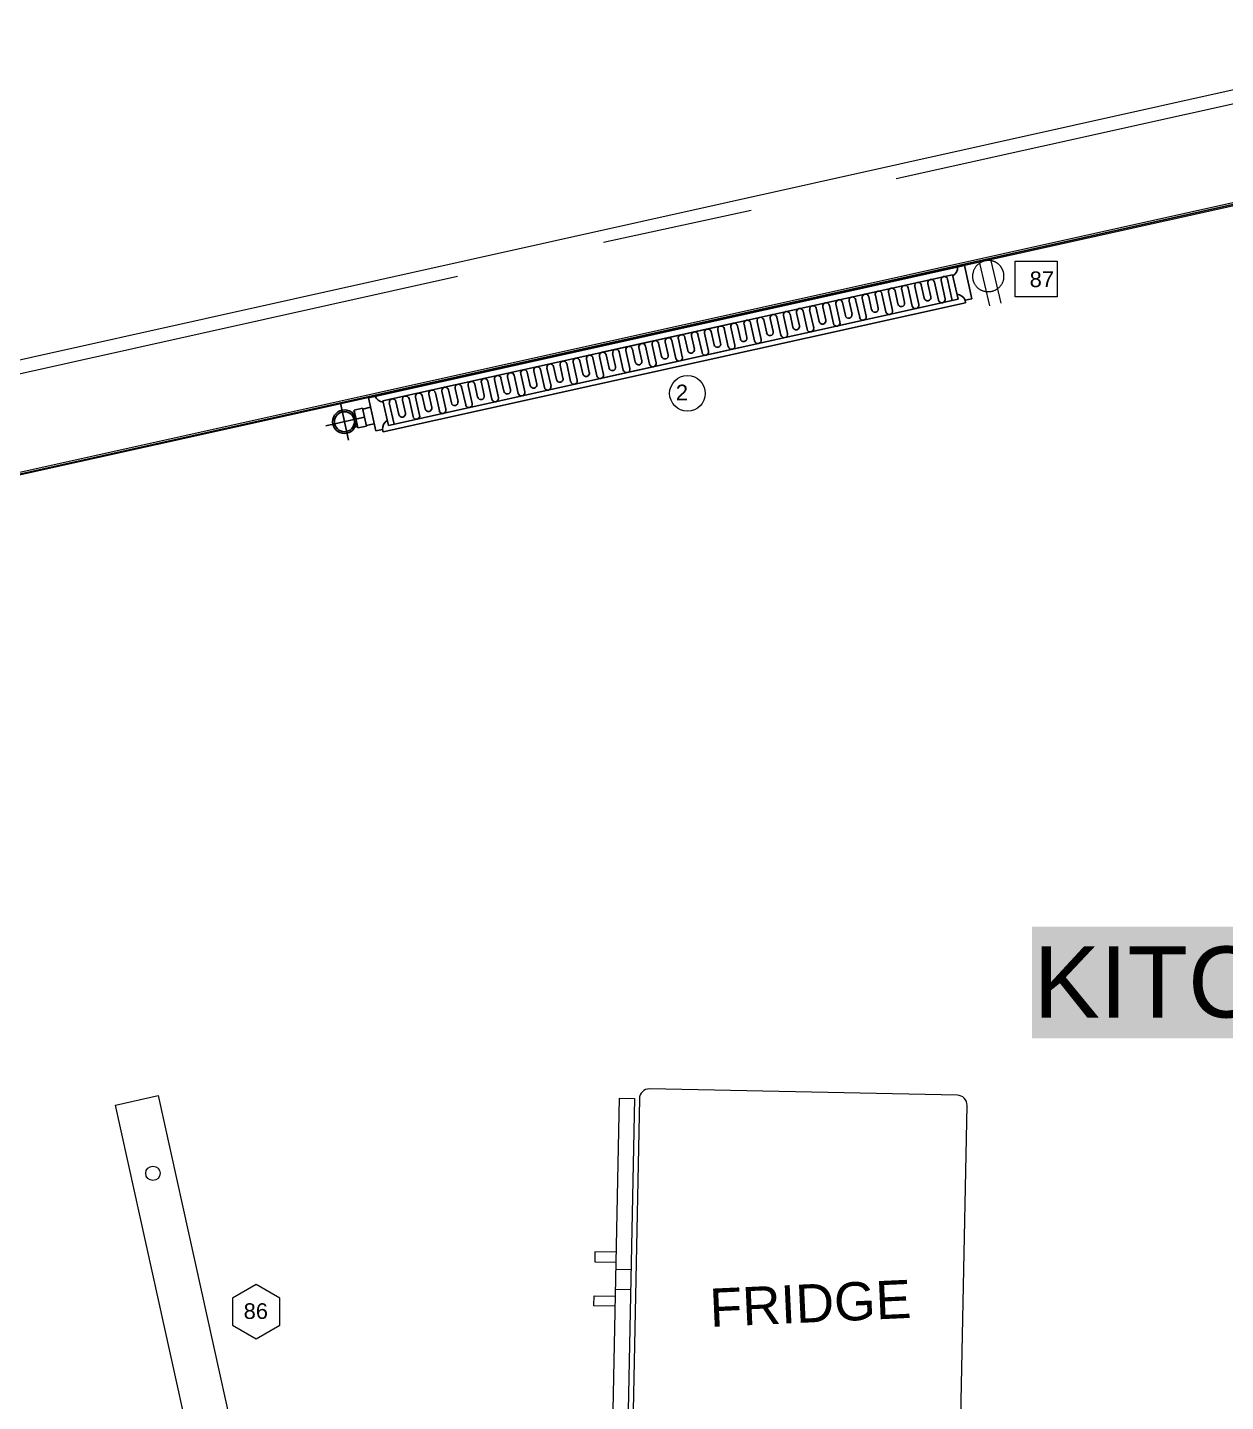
# Model space of a CAD drawing. Header units: inches. Extents: x 0.9 to 36.3, y 0.7 to 23.3.
# Drawn here: x 26.813 to 27.814, y 13.692 to 14.841 of the extents above; entities that cross this region are included whole.
import ezdxf

# ---------------------------------------------------------------- set-up
doc = ezdxf.new("R2010")
doc.units = ezdxf.units.IN
doc.layers.add('Baseboard heater', color=7, linetype='Continuous', true_color=0x581317)
doc.layers.add('PDF_Solid Fills', color=7, linetype='Continuous', true_color=0xffffff)
for name, color, linetype, lineweight, true_color in [('Blocks', 7, 'Continuous', 5, 0x9a9c7f), ('Lights', 7, 'Continuous', 5, 0xff0a0a), ('Numbering Baseboard Heater', 7, 'Continuous', 0, 0x581317), ('Numbering Lights', 1, 'Continuous', 0, 0xff0000), ('PDF_Geometry', 7, 'Continuous', 9, 0x777777)]:
    doc.layers.add(name, color=color, linetype=linetype, lineweight=lineweight, true_color=true_color)
doc.layers.add('Numbering receptecles', color=170, linetype='Continuous', lineweight=0)
doc.layers.add('Receptacles', color=170, linetype='Continuous', lineweight=0)
doc.layers.add('PDF_Text', color=7, linetype='Continuous')
doc.styles.add('PDF Arial', font='arial.ttf')
doc.styles.get("Standard").update_dxf_attribs({"font": 'arial.ttf'})

msp = doc.modelspace()

# ---------------------------------------------------------------- linework, layer by layer
at = {"layer": 'Baseboard heater', "linetype": 'ByBlock', "ltscale": 0.5}
for p, q in [((27.596, 14.6418), (27.098, 14.5314)), ((27.6021, 14.614), (27.596, 14.6418)), ((27.597, 14.6107), (27.1103, 14.5028)), ((27.6021, 14.614), (27.5965, 14.6128)), ((27.5965, 14.6128), (27.597, 14.6107)), ((27.1042, 14.5036), (27.098, 14.5314)), ((27.1102, 14.5287), (27.1147, 14.5081)), ((27.1235, 14.5172), (27.121, 14.5282)), ((27.1195, 14.5092), (27.1155, 14.527)), ((27.1098, 14.5049), (27.1042, 14.5036)), ((27.1098, 14.5049), (27.1103, 14.5028))]:
    msp.add_line(p, q, dxfattribs=at)
at = {"layer": 'Baseboard heater', "linetype": 'ByBlock', "ltscale": 0.3}
for p, q in [((27.5861, 14.6342), (27.1102, 14.5287)), ((27.5861, 14.6342), (27.5907, 14.6137)), ((27.5405, 14.6097), (27.5381, 14.6207)), ((27.546, 14.6109), (27.5436, 14.6219)), ((27.5524, 14.608), (27.549, 14.6231)), ((27.5579, 14.6093), (27.5545, 14.6243)), ((27.5624, 14.6146), (27.56, 14.6256)), ((27.5679, 14.6158), (27.5655, 14.6268)), ((27.5743, 14.6129), (27.571, 14.628)), ((27.5798, 14.6141), (27.5765, 14.6292)), ((27.5859, 14.6126), (27.582, 14.6304)), ((27.5907, 14.6137), (27.1147, 14.5081)), ((27.4865, 14.5934), (27.4832, 14.6085)), ((27.492, 14.5947), (27.4887, 14.6097)), ((27.4966, 14.6), (27.4942, 14.611)), ((27.5021, 14.6012), (27.4997, 14.6122)), ((27.5085, 14.5983), (27.5051, 14.6134)), ((27.514, 14.5995), (27.5106, 14.6146)), ((27.5185, 14.6049), (27.5161, 14.6158)), ((27.524, 14.6061), (27.5216, 14.617)), ((27.5304, 14.6032), (27.5271, 14.6183)), ((27.5359, 14.6044), (27.5326, 14.6195)), ((27.4362, 14.5866), (27.4338, 14.5976)), ((27.4426, 14.5837), (27.4393, 14.5988)), ((27.4481, 14.5849), (27.4448, 14.6)), ((27.4527, 14.5903), (27.4503, 14.6012)), ((27.4582, 14.5915), (27.4558, 14.6024)), ((27.4646, 14.5886), (27.4612, 14.6037)), ((27.4701, 14.5898), (27.4667, 14.6049)), ((27.4746, 14.5951), (27.4722, 14.6061)), ((27.4801, 14.5963), (27.4777, 14.6073)), ((27.2933, 14.5693), (27.403, 14.5936)), ((27.3823, 14.5703), (27.3789, 14.5854)), ((27.3869, 14.5757), (27.3844, 14.5866)), ((27.3923, 14.5769), (27.3899, 14.5878)), ((27.3987, 14.574), (27.3954, 14.5891)), ((27.4042, 14.5752), (27.4009, 14.5903)), ((27.4088, 14.5805), (27.4064, 14.5915)), ((27.4143, 14.5817), (27.4119, 14.5927)), ((27.4207, 14.5788), (27.4173, 14.5939)), ((27.4262, 14.5801), (27.4228, 14.5951)), ((27.4308, 14.5854), (27.4283, 14.5964)), ((27.3329, 14.5594), (27.3295, 14.5745)), ((27.3384, 14.5606), (27.335, 14.5757)), ((27.343, 14.5659), (27.3405, 14.5769)), ((27.3484, 14.5671), (27.346, 14.5781)), ((27.3548, 14.5642), (27.3515, 14.5793)), ((27.3603, 14.5655), (27.357, 14.5805)), ((27.3649, 14.5708), (27.3625, 14.5818)), ((27.3704, 14.572), (27.368, 14.583)), ((27.3768, 14.5691), (27.3734, 14.5842)), ((27.2826, 14.5525), (27.2802, 14.5635)), ((27.289, 14.5496), (27.2856, 14.5647)), ((27.2945, 14.5509), (27.2911, 14.5659)), ((27.2991, 14.5562), (27.2966, 14.5672)), ((27.4085, 14.5732), (27.2978, 14.5487)), ((27.3045, 14.5574), (27.3021, 14.5684)), ((27.3109, 14.5545), (27.3076, 14.5696)), ((27.3164, 14.5557), (27.3131, 14.5708)), ((27.321, 14.5611), (27.3186, 14.572)), ((27.3265, 14.5623), (27.3241, 14.5732)), ((27.2286, 14.5363), (27.2253, 14.5513)), ((27.2332, 14.5416), (27.2308, 14.5526)), ((27.2387, 14.5428), (27.2363, 14.5538)), ((27.2451, 14.5399), (27.2418, 14.555)), ((27.2506, 14.5411), (27.2472, 14.5562)), ((27.2552, 14.5465), (27.2527, 14.5574)), ((27.2606, 14.5477), (27.2582, 14.5586)), ((27.267, 14.5448), (27.2637, 14.5599)), ((27.2725, 14.546), (27.2692, 14.5611)), ((27.2771, 14.5513), (27.2747, 14.5623)), ((27.1793, 14.5253), (27.1759, 14.5404)), ((27.1847, 14.5265), (27.1814, 14.5416)), ((27.1893, 14.5318), (27.1869, 14.5428)), ((27.1948, 14.5331), (27.1924, 14.544)), ((27.2012, 14.5302), (27.1979, 14.5453)), ((27.2067, 14.5314), (27.2033, 14.5465)), ((27.2113, 14.5367), (27.2088, 14.5477)), ((27.2167, 14.5379), (27.2143, 14.5489)), ((27.2231, 14.535), (27.2198, 14.5501)), ((27.129, 14.5185), (27.1265, 14.5294)), ((27.1354, 14.5156), (27.132, 14.5307)), ((27.1408, 14.5168), (27.1375, 14.5319)), ((27.1454, 14.5221), (27.143, 14.5331)), ((27.1509, 14.5233), (27.1485, 14.5343)), ((27.1573, 14.5204), (27.154, 14.5355)), ((27.1628, 14.5217), (27.1594, 14.5367)), ((27.1674, 14.527), (27.1649, 14.538)), ((27.1729, 14.5282), (27.1704, 14.5392)), ((27.0746, 14.5268), (27.0815, 14.4958)), ((27.0863, 14.5196), (27.084, 14.5191)), ((27.086, 14.5209), (27.0931, 14.5225)), ((27.0893, 14.5061), (27.086, 14.5209)), ((27.0964, 14.5076), (27.0931, 14.5225)), ((27.0998, 14.5234), (27.0933, 14.5219)), ((27.0935, 14.5148), (27.0626, 14.5079)), ((27.089, 14.5073), (27.0868, 14.5068)), ((27.0876, 14.5135), (27.0948, 14.515)), ((27.0893, 14.5061), (27.0964, 14.5076)), ((27.1029, 14.5096), (27.0963, 14.5082))]:
    msp.add_line(p, q, dxfattribs=at)
at = {"layer": 'Baseboard heater', "linetype": 'ByBlock', "ltscale": 0.5}
for radius in [0.00984, 0.00835]:
    msp.add_circle((27.078, 14.5113), radius, dxfattribs=at)
at = {"layer": 'Baseboard heater', "linetype": 'ByBlock', "ltscale": 0.3}
for centre, radius, start, end in [((27.5792, 14.6298), 0.00281, 12.5022, 192.5022), ((27.5822, 14.6403), 0.00814, 300.3424, 2.3953), ((27.5243, 14.6177), 0.00281, 12.5022, 192.5022), ((27.5353, 14.6201), 0.00281, 12.5022, 192.5022), ((27.5463, 14.6225), 0.00281, 12.5022, 192.5022), ((27.5573, 14.625), 0.00281, 12.5022, 192.5022), ((27.5682, 14.6274), 0.00281, 12.5022, 192.5022), ((27.4695, 14.6055), 0.00281, 12.5022, 192.5022), ((27.4804, 14.6079), 0.00281, 12.5022, 192.5022), ((27.4914, 14.6104), 0.00281, 12.5022, 192.5022), ((27.5024, 14.6128), 0.00281, 12.5022, 192.5022), ((27.5134, 14.6152), 0.00281, 12.5022, 192.5022), ((27.5432, 14.6103), 0.00281, 192.5022, 12.5022), ((27.5551, 14.6086), 0.00281, 192.5022, 12.5022), ((27.5652, 14.6152), 0.00281, 192.5022, 12.5022), ((27.5771, 14.6135), 0.00281, 192.5022, 12.5022), ((27.589, 14.6097), 0.00814, 22.6091, 84.6621), ((27.4256, 14.5958), 0.00281, 12.5022, 192.5022), ((27.4365, 14.5982), 0.00281, 12.5022, 192.5022), ((27.4475, 14.6006), 0.00281, 12.5022, 192.5022), ((27.4585, 14.6031), 0.00281, 12.5022, 192.5022), ((27.4993, 14.6006), 0.00281, 192.5022, 12.5022), ((27.5112, 14.5989), 0.00281, 192.5022, 12.5022), ((27.5213, 14.6055), 0.00281, 192.5022, 12.5022), ((27.5332, 14.6038), 0.00281, 192.5022, 12.5022), ((27.3707, 14.5836), 0.00281, 12.5022, 192.5022), ((27.3817, 14.586), 0.00281, 12.5022, 192.5022), ((27.3927, 14.5885), 0.00281, 12.5022, 192.5022), ((27.4036, 14.5909), 0.00281, 12.5022, 192.5022), ((27.4146, 14.5933), 0.00281, 12.5022, 192.5022), ((27.4335, 14.586), 0.00281, 192.5022, 12.5022), ((27.4554, 14.5909), 0.00281, 192.5022, 12.5022), ((27.4673, 14.5892), 0.00281, 192.5022, 12.5022), ((27.4774, 14.5957), 0.00281, 192.5022, 12.5022), ((27.4893, 14.594), 0.00281, 192.5022, 12.5022), ((27.3158, 14.5714), 0.00281, 12.5022, 192.5022), ((27.3268, 14.5739), 0.00281, 12.5022, 192.5022), ((27.3378, 14.5763), 0.00281, 12.5022, 192.5022), ((27.3488, 14.5787), 0.00281, 12.5022, 192.5022), ((27.3597, 14.5812), 0.00281, 12.5022, 192.5022), ((27.3896, 14.5763), 0.00281, 192.5022, 12.5022), ((27.4015, 14.5746), 0.00281, 192.5022, 12.5022), ((27.4115, 14.5811), 0.00281, 192.5022, 12.5022), ((27.4234, 14.5794), 0.00281, 192.5022, 12.5022), ((27.4454, 14.5843), 0.00281, 192.5022, 12.5022), ((27.2719, 14.5617), 0.00281, 12.5022, 192.5022), ((27.2829, 14.5641), 0.00281, 12.5022, 192.5022), ((27.2939, 14.5666), 0.00281, 12.5022, 192.5022), ((27.3049, 14.569), 0.00281, 12.5022, 192.5022), ((27.3457, 14.5665), 0.00281, 192.5022, 12.5022), ((27.3576, 14.5648), 0.00281, 192.5022, 12.5022), ((27.3676, 14.5714), 0.00281, 192.5022, 12.5022), ((27.3795, 14.5697), 0.00281, 192.5022, 12.5022), ((27.2171, 14.5495), 0.00281, 12.5022, 192.5022), ((27.228, 14.5519), 0.00281, 12.5022, 192.5022), ((27.239, 14.5544), 0.00281, 12.5022, 192.5022), ((27.25, 14.5568), 0.00281, 12.5022, 192.5022), ((27.261, 14.5592), 0.00281, 12.5022, 192.5022), ((27.2799, 14.5519), 0.00281, 192.5022, 12.5022), ((27.2917, 14.5502), 0.00281, 192.5022, 12.5022), ((27.3018, 14.5568), 0.00281, 192.5022, 12.5022), ((27.3137, 14.5551), 0.00281, 192.5022, 12.5022), ((27.3238, 14.5617), 0.00281, 192.5022, 12.5022), ((27.3356, 14.56), 0.00281, 192.5022, 12.5022), ((27.1622, 14.5373), 0.00281, 12.5022, 192.5022), ((27.1732, 14.5398), 0.00281, 12.5022, 192.5022), ((27.1841, 14.5422), 0.00281, 12.5022, 192.5022), ((27.1951, 14.5446), 0.00281, 12.5022, 192.5022), ((27.2061, 14.5471), 0.00281, 12.5022, 192.5022), ((27.236, 14.5422), 0.00281, 192.5022, 12.5022), ((27.2478, 14.5405), 0.00281, 192.5022, 12.5022), ((27.2579, 14.5471), 0.00281, 192.5022, 12.5022), ((27.2698, 14.5454), 0.00281, 192.5022, 12.5022), ((27.1293, 14.53), 0.00281, 12.5022, 192.5022), ((27.1402, 14.5325), 0.00281, 12.5022, 192.5022), ((27.1512, 14.5349), 0.00281, 12.5022, 192.5022), ((27.1701, 14.5276), 0.00281, 192.5022, 12.5022), ((27.1921, 14.5325), 0.00281, 192.5022, 12.5022), ((27.2039, 14.5308), 0.00281, 192.5022, 12.5022), ((27.214, 14.5373), 0.00281, 192.5022, 12.5022), ((27.2259, 14.5356), 0.00281, 192.5022, 12.5022), ((27.1262, 14.5179), 0.00281, 192.5022, 12.5022), ((27.1381, 14.5162), 0.00281, 192.5022, 12.5022), ((27.1482, 14.5227), 0.00281, 192.5022, 12.5022), ((27.16, 14.521), 0.00281, 192.5022, 12.5022), ((27.182, 14.5259), 0.00281, 192.5022, 12.5022)]:
    msp.add_arc(centre, radius, start, end, dxfattribs=at)
at = {"layer": 'Baseboard heater', "linetype": 'ByBlock', "ltscale": 0.5}
for centre, radius, start, end in [((27.1111, 14.5358), 0.00814, 202.6091, 264.6621), ((27.1183, 14.5276), 0.00281, 12.5022, 192.5022), ((27.1179, 14.5052), 0.00814, 120.3424, 182.3953)]:
    msp.add_arc(centre, radius, start, end, dxfattribs=at)
at = {"layer": 'Blocks', "linetype": 'ByBlock'}
for p, q in [((27.3078, 13.9458), (27.3203, 13.9455)), ((27.305, 13.8029), (27.3174, 13.8026)), ((27.3046, 13.7863), (27.3171, 13.786))]:
    msp.add_line(p, q, dxfattribs=at)
for points in [[(27.3203, 13.9455), (27.3131, 13.5887), (27.3007, 13.589), (27.3078, 13.9458)], [(27.3052, 13.8171), (27.2873, 13.8175), (27.2872, 13.8092), (27.3051, 13.8088)], [(27.3043, 13.772), (27.2864, 13.7724), (27.2866, 13.7807), (27.3045, 13.7803)]]:
    msp.add_lwpolyline(points, dxfattribs=at)
msp.add_lwpolyline([(27.3244, 13.9454), (27.3173, 13.5887, 0.414214), (27.3254, 13.5802), (27.5826, 13.575, 0.414214), (27.5911, 13.5832), (27.5982, 13.9399, 0.414214), (27.5901, 13.9484), (27.3329, 13.9536)], format="xyb", dxfattribs=at)
msp.add_arc((27.3327, 13.9453), 0.0083, 88.8537, 178.8537, dxfattribs=at)
at = {"layer": 'Lights', "linetype": 'ByBlock'}
msp.add_lwpolyline([(26.9946, 13.452), (26.8867, 13.9402), (26.9223, 13.9481), (27.0302, 13.4599)], close=True, dxfattribs=at)
msp.add_circle((26.918, 13.8831), 0.006, dxfattribs=at)
at = {"layer": 'Numbering Baseboard Heater', "linetype": 'ByBlock', "ltscale": 0.001}
msp.add_circle((27.3646, 14.535), 0.0149, dxfattribs=at)
at = {"layer": 'Numbering Lights', "linetype": 'ByBlock', "ltscale": 0.001}
msp.add_lwpolyline([(27.0043, 13.7902), (26.9846, 13.7788), (26.9846, 13.7561), (27.0043, 13.7448), (27.0239, 13.7561), (27.0239, 13.7788)], close=True, dxfattribs=at)
at = {"layer": 'Numbering receptecles', "linetype": 'ByBlock', "ltscale": 0.001}
msp.add_lwpolyline([(27.6384, 14.6456), (27.6734, 14.6456), (27.6734, 14.6157), (27.6384, 14.6157)], close=True, dxfattribs=at)
at = {"layer": 'PDF_Geometry', "linetype": 'ByBlock'}
for points in [[(26.2064, 14.3358), (28.4782, 14.8408), (28.4782, 14.8392), (26.2064, 14.3341), (28.4782, 14.8392)], [(28.4782, 14.8375), (26.2082, 14.3341)], [(26.0907, 14.4037), (27.9774, 14.8237)], [(26.2064, 14.3357), (27.9981, 14.7341), (27.9782, 14.8241)], [(27.5391, 14.7145), (28.0257, 14.8228)], [(27.2944, 14.6613), (27.4177, 14.688)], [(26.6859, 14.5245), (27.1725, 14.6329)]]:
    msp.add_lwpolyline(points, dxfattribs=at)
at = {"layer": 'PDF_Solid Fills', "linetype": 'ByBlock', "transparency": 33554559}
msp.add_solid([(27.6526, 14.0892), (28.2225, 14.0892), (27.6526, 13.9958), (28.2225, 13.9958)], dxfattribs=at)
at = {"layer": 'Receptacles', "linetype": 'ByBlock'}
for points in [[(27.6172, 14.6082), (27.609, 14.6439)], [(27.6266, 14.6104), (27.6184, 14.6458)]]:
    msp.add_lwpolyline(points, dxfattribs=at)
msp.add_rational_spline([(27.6131, 14.6457), (27.6165, 14.6465), (27.62, 14.6459), (27.6229, 14.6441), (27.6259, 14.6422), (27.6279, 14.6394), (27.6287, 14.636), (27.6303, 14.6287), (27.6262, 14.6221), (27.619, 14.6204), (27.6118, 14.6187), (27.6047, 14.6228), (27.6031, 14.63), (27.6015, 14.6369), (27.6059, 14.644), (27.6131, 14.6457)], [1, 0.948448710105, 0.948448710105, 1, 0.948448710105, 0.948448710105, 1, 1, 1, 1, 1, 1, 1, 1, 1, 1], degree=3, knots=[0, 0, 0, 0, 0.79168, 0.79168, 0.79168, 1.583359, 1.583359, 1.583359, 2.583359, 2.583359, 2.583359, 3.583359, 3.583359, 3.583359, 4.583359, 4.583359, 4.583359, 4.583359], dxfattribs=at)

# ---------------------------------------------------------------- texts
at = {"layer": 'Blocks', "linetype": 'ByBlock'}
msp.add_text('FRIDGE', height=0.03193, rotation=2.5953, dxfattribs=at).set_placement((27.3838, 13.7547))
at = {"layer": 'Numbering Baseboard Heater', "linetype": 'ByBlock', "ltscale": 0.001}
msp.add_text('2', height=0.0131, dxfattribs=at).set_placement((27.3549, 14.5292))
at = {"layer": 'Numbering Lights', "linetype": 'ByBlock', "ltscale": 0.001}
msp.add_text('86', height=0.01309, dxfattribs=at).set_placement((26.9938, 13.7614))
at = {"layer": 'Numbering receptecles', "linetype": 'ByBlock', "ltscale": 0.001}
msp.add_text('87', height=0.01309, dxfattribs=at).set_placement((27.6505, 14.6238))
at = {"layer": 'PDF_Text', "linetype": 'ByBlock', "insert": (27.6538, 14.0426), "char_height": 0.059386, "attachment_point": 4, "style": 'PDF Arial'}
msp.add_mtext('KITCHENETTE', dxfattribs=at)

doc.saveas('drawing.dxf')
